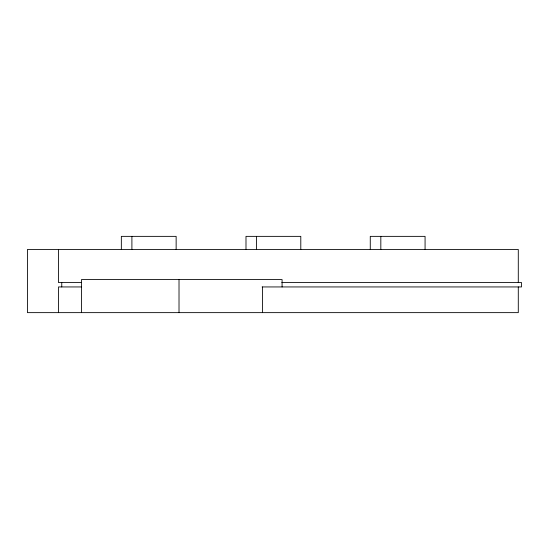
<?xml version="1.0" encoding="UTF-8"?>
<svg xmlns="http://www.w3.org/2000/svg" width="549" height="549" viewBox="0 0 549 549"><rect width="100%" height="100%" fill="white"/><g stroke="black" fill="none" stroke-linecap="round" stroke-linejoin="round"><path stroke-width="0.82" d="M81.623 282.577L58.503 282.577L58.503 249.466M281.809 282.577L521.55 282.577L521.55 286.942L262.113 286.942M81.623 286.942L58.503 286.942L58.503 312.635M518.29 282.577L518.29 249.466L27.45 249.466L27.45 312.635L518.29 312.635L518.29 286.942M425.07 249.466L425.07 236.365L370.273 236.365L370.273 249.466M380.828 236.365L380.828 249.466M300.797 249.466L300.797 236.365L245.993 236.365L245.993 249.466M282.083 286.976L282.083 279.578L81.465 279.578L81.465 312.635M262.449 286.976L262.449 312.635M256.555 236.365L256.555 249.466M179.015 279.578L179.015 312.635M176.14 249.466L176.14 236.365L121.343 236.365L121.343 249.466M131.904 236.365L131.904 249.466M61.763 282.577L61.763 286.942"/></g></svg>
